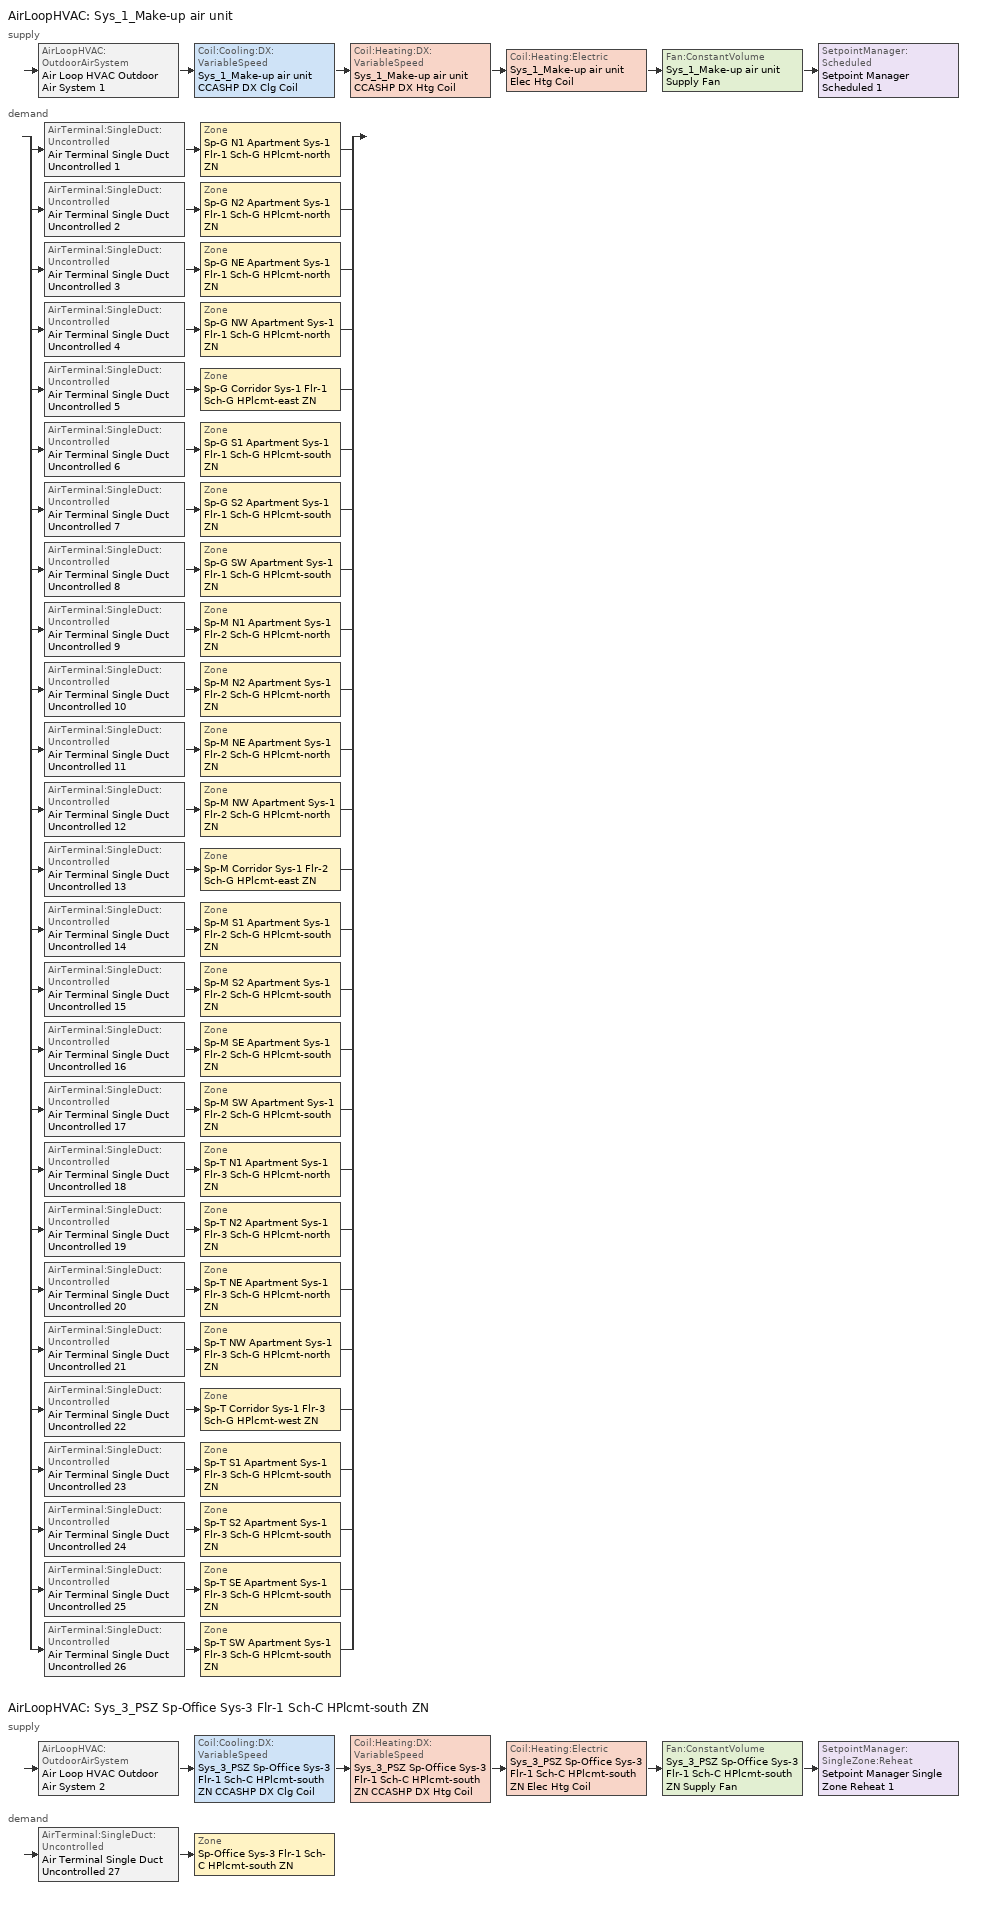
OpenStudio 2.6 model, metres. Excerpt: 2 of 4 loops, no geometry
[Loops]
AirLoopHVAC 'Sys_1_Make-up air unit'
 supply: AirLoopHVAC:OutdoorAirSystem 'Air Loop HVAC Outdoor Air System 1' > Coil:Cooling:DX:VariableSpeed 'Sys_1_Make-up air unit CCASHP DX Clg Coil' > Coil:Heating:DX:VariableSpeed 'Sys_1_Make-up air unit CCASHP DX Htg Coil' > Coil:Heating:Electric 'Sys_1_Make-up air unit Elec Htg Coil' > Fan:ConstantVolume 'Sys_1_Make-up air unit Supply Fan' > SetpointManager:Scheduled 'Setpoint Manager Scheduled 1'
 demand: split
  | AirTerminal:SingleDuct:Uncontrolled 'Air Terminal Single Duct Uncontrolled 1' > Zone 'Sp-G N1 Apartment Sys-1 Flr-1 Sch-G HPlcmt-north ZN'
  | AirTerminal:SingleDuct:Uncontrolled 'Air Terminal Single Duct Uncontrolled 2' > Zone 'Sp-G N2 Apartment Sys-1 Flr-1 Sch-G HPlcmt-north ZN'
  | AirTerminal:SingleDuct:Uncontrolled 'Air Terminal Single Duct Uncontrolled 3' > Zone 'Sp-G NE Apartment Sys-1 Flr-1 Sch-G HPlcmt-north ZN'
  | AirTerminal:SingleDuct:Uncontrolled 'Air Terminal Single Duct Uncontrolled 4' > Zone 'Sp-G NW Apartment Sys-1 Flr-1 Sch-G HPlcmt-north ZN'
  | AirTerminal:SingleDuct:Uncontrolled 'Air Terminal Single Duct Uncontrolled 5' > Zone 'Sp-G Corridor Sys-1 Flr-1 Sch-G HPlcmt-east ZN'
  | AirTerminal:SingleDuct:Uncontrolled 'Air Terminal Single Duct Uncontrolled 6' > Zone 'Sp-G S1 Apartment Sys-1 Flr-1 Sch-G HPlcmt-south ZN'
  | AirTerminal:SingleDuct:Uncontrolled 'Air Terminal Single Duct Uncontrolled 7' > Zone 'Sp-G S2 Apartment Sys-1 Flr-1 Sch-G HPlcmt-south ZN'
  | AirTerminal:SingleDuct:Uncontrolled 'Air Terminal Single Duct Uncontrolled 8' > Zone 'Sp-G SW Apartment Sys-1 Flr-1 Sch-G HPlcmt-south ZN'
  | AirTerminal:SingleDuct:Uncontrolled 'Air Terminal Single Duct Uncontrolled 9' > Zone 'Sp-M N1 Apartment Sys-1 Flr-2 Sch-G HPlcmt-north ZN'
  | AirTerminal:SingleDuct:Uncontrolled 'Air Terminal Single Duct Uncontrolled 10' > Zone 'Sp-M N2 Apartment Sys-1 Flr-2 Sch-G HPlcmt-north ZN'
  | AirTerminal:SingleDuct:Uncontrolled 'Air Terminal Single Duct Uncontrolled 11' > Zone 'Sp-M NE Apartment Sys-1 Flr-2 Sch-G HPlcmt-north ZN'
  | AirTerminal:SingleDuct:Uncontrolled 'Air Terminal Single Duct Uncontrolled 12' > Zone 'Sp-M NW Apartment Sys-1 Flr-2 Sch-G HPlcmt-north ZN'
  | AirTerminal:SingleDuct:Uncontrolled 'Air Terminal Single Duct Uncontrolled 13' > Zone 'Sp-M Corridor Sys-1 Flr-2 Sch-G HPlcmt-east ZN'
  | AirTerminal:SingleDuct:Uncontrolled 'Air Terminal Single Duct Uncontrolled 14' > Zone 'Sp-M S1 Apartment Sys-1 Flr-2 Sch-G HPlcmt-south ZN'
  | AirTerminal:SingleDuct:Uncontrolled 'Air Terminal Single Duct Uncontrolled 15' > Zone 'Sp-M S2 Apartment Sys-1 Flr-2 Sch-G HPlcmt-south ZN'
  | AirTerminal:SingleDuct:Uncontrolled 'Air Terminal Single Duct Uncontrolled 16' > Zone 'Sp-M SE Apartment Sys-1 Flr-2 Sch-G HPlcmt-south ZN'
  | AirTerminal:SingleDuct:Uncontrolled 'Air Terminal Single Duct Uncontrolled 17' > Zone 'Sp-M SW Apartment Sys-1 Flr-2 Sch-G HPlcmt-south ZN'
  | AirTerminal:SingleDuct:Uncontrolled 'Air Terminal Single Duct Uncontrolled 18' > Zone 'Sp-T N1 Apartment Sys-1 Flr-3 Sch-G HPlcmt-north ZN'
  | AirTerminal:SingleDuct:Uncontrolled 'Air Terminal Single Duct Uncontrolled 19' > Zone 'Sp-T N2 Apartment Sys-1 Flr-3 Sch-G HPlcmt-north ZN'
  | AirTerminal:SingleDuct:Uncontrolled 'Air Terminal Single Duct Uncontrolled 20' > Zone 'Sp-T NE Apartment Sys-1 Flr-3 Sch-G HPlcmt-north ZN'
  | AirTerminal:SingleDuct:Uncontrolled 'Air Terminal Single Duct Uncontrolled 21' > Zone 'Sp-T NW Apartment Sys-1 Flr-3 Sch-G HPlcmt-north ZN'
  | AirTerminal:SingleDuct:Uncontrolled 'Air Terminal Single Duct Uncontrolled 22' > Zone 'Sp-T Corridor Sys-1 Flr-3 Sch-G HPlcmt-west ZN'
  | AirTerminal:SingleDuct:Uncontrolled 'Air Terminal Single Duct Uncontrolled 23' > Zone 'Sp-T S1 Apartment Sys-1 Flr-3 Sch-G HPlcmt-south ZN'
  | AirTerminal:SingleDuct:Uncontrolled 'Air Terminal Single Duct Uncontrolled 24' > Zone 'Sp-T S2 Apartment Sys-1 Flr-3 Sch-G HPlcmt-south ZN'
  | AirTerminal:SingleDuct:Uncontrolled 'Air Terminal Single Duct Uncontrolled 25' > Zone 'Sp-T SE Apartment Sys-1 Flr-3 Sch-G HPlcmt-south ZN'
  | AirTerminal:SingleDuct:Uncontrolled 'Air Terminal Single Duct Uncontrolled 26' > Zone 'Sp-T SW Apartment Sys-1 Flr-3 Sch-G HPlcmt-south ZN'
AirLoopHVAC 'Sys_3_PSZ Sp-Office Sys-3 Flr-1 Sch-C HPlcmt-south ZN'
 supply: AirLoopHVAC:OutdoorAirSystem 'Air Loop HVAC Outdoor Air System 2' > Coil:Cooling:DX:VariableSpeed 'Sys_3_PSZ Sp-Office Sys-3 Flr-1 Sch-C HPlcmt-south ZN CCASHP DX Clg Coil' > Coil:Heating:DX:VariableSpeed 'Sys_3_PSZ Sp-Office Sys-3 Flr-1 Sch-C HPlcmt-south ZN CCASHP DX Htg Coil' > Coil:Heating:Electric 'Sys_3_PSZ Sp-Office Sys-3 Flr-1 Sch-C HPlcmt-south ZN Elec Htg Coil' > Fan:ConstantVolume 'Sys_3_PSZ Sp-Office Sys-3 Flr-1 Sch-C HPlcmt-south ZN Supply Fan' > SetpointManager:SingleZone:Reheat 'Setpoint Manager Single Zone Reheat 1'
 demand: AirTerminal:SingleDuct:Uncontrolled 'Air Terminal Single Duct Uncontrolled 27' > Zone 'Sp-Office Sys-3 Flr-1 Sch-C HPlcmt-south ZN'
[Sizing:Zone] Zone Cooling Design Supply Air Temperature Input Method=SupplyAirTemperature; Zone Cooling Design Supply Air Temperature {C}=13; Zone Cooling Design Supply Air Temperature Difference {deltaC}=11.11; Zone Heating Design Supply Air Temperature Input Method=SupplyAirTemperature; Zone Heating Design Supply Air Temperature {C}=43; Zone Heating Design Supply Air Temperature Difference {deltaC}=11.11; Zone Cooling Design Supply Air Humidity Ratio {kg-H2O/kg-air}=0.0085; Zone Heating Design Supply Air Humidity Ratio {kg-H2O/kg-air}=0.008; Zone Heating Sizing Factor=1.3; Zone Cooling Sizing Factor=1.1; Cooling Design Air Flow Method=DesignDay; Heating Design Air Flow Method=DesignDay; Account for Dedicated Outdoor Air System=No; Dedicated Outdoor Air System Control Strategy=NeutralSupplyAir; Dedicated Outdoor Air Low Setpoint Temperature for Design {C}=autosize; Dedicated Outdoor Air High Setpoint Temperature for Design {C}=autosize
Sp-G N1 Apartment Sys-1 Flr-1 Sch-G HPlcmt-north ZN; Sp-G N2 Apartment Sys-1 Flr-1 Sch-G HPlcmt-north ZN; Sp-G NE Apartment Sys-1 Flr-1 Sch-G HPlcmt-north ZN; Sp-G NW Apartment Sys-1 Flr-1 Sch-G HPlcmt-north ZN; Sp-G Corridor Sys-1 Flr-1 Sch-G HPlcmt-east ZN; Sp-G S1 Apartment Sys-1 Flr-1 Sch-G HPlcmt-south ZN; Sp-G S2 Apartment Sys-1 Flr-1 Sch-G HPlcmt-south ZN; Sp-G SW Apartment Sys-1 Flr-1 Sch-G HPlcmt-south ZN; Sp-M N1 Apartment Sys-1 Flr-2 Sch-G HPlcmt-north ZN; Sp-M N2 Apartment Sys-1 Flr-2 Sch-G HPlcmt-north ZN; Sp-M NE Apartment Sys-1 Flr-2 Sch-G HPlcmt-north ZN; Sp-M NW Apartment Sys-1 Flr-2 Sch-G HPlcmt-north ZN; Sp-M Corridor Sys-1 Flr-2 Sch-G HPlcmt-east ZN; Sp-M S1 Apartment Sys-1 Flr-2 Sch-G HPlcmt-south ZN; Sp-M S2 Apartment Sys-1 Flr-2 Sch-G HPlcmt-south ZN; Sp-M SE Apartment Sys-1 Flr-2 Sch-G HPlcmt-south ZN; Sp-M SW Apartment Sys-1 Flr-2 Sch-G HPlcmt-south ZN; Sp-T N1 Apartment Sys-1 Flr-3 Sch-G HPlcmt-north ZN; Sp-T N2 Apartment Sys-1 Flr-3 Sch-G HPlcmt-north ZN; Sp-T NE Apartment Sys-1 Flr-3 Sch-G HPlcmt-north ZN; Sp-T NW Apartment Sys-1 Flr-3 Sch-G HPlcmt-north ZN; Sp-T Corridor Sys-1 Flr-3 Sch-G HPlcmt-west ZN; Sp-T S1 Apartment Sys-1 Flr-3 Sch-G HPlcmt-south ZN; Sp-T S2 Apartment Sys-1 Flr-3 Sch-G HPlcmt-south ZN; Sp-T SE Apartment Sys-1 Flr-3 Sch-G HPlcmt-south ZN; Sp-T SW Apartment Sys-1 Flr-3 Sch-G HPlcmt-south ZN; Sp-Office Sys-3 Flr-1 Sch-C HPlcmt-south ZN
[Zone equipment]
Sp-G N1 Apartment Sys-1 Flr-1 Sch-G HPlcmt-north ZN: Sp-G N1 Apartment Sys-1 Flr-1 Sch-G HPlcmt-north ZN PTAC, Air Terminal Single Duct Uncontrolled 1, Sp-G N1 Apartment Sys-1 Flr-1 Sch-G HPlcmt-north ZN Elec Baseboard
Sp-G N2 Apartment Sys-1 Flr-1 Sch-G HPlcmt-north ZN: Sp-G N2 Apartment Sys-1 Flr-1 Sch-G HPlcmt-north ZN PTAC, Air Terminal Single Duct Uncontrolled 2, Sp-G N2 Apartment Sys-1 Flr-1 Sch-G HPlcmt-north ZN Elec Baseboard
Sp-G NE Apartment Sys-1 Flr-1 Sch-G HPlcmt-north ZN: Sp-G NE Apartment Sys-1 Flr-1 Sch-G HPlcmt-north ZN PTAC, Air Terminal Single Duct Uncontrolled 3, Sp-G NE Apartment Sys-1 Flr-1 Sch-G HPlcmt-north ZN Elec Baseboard
Sp-G NW Apartment Sys-1 Flr-1 Sch-G HPlcmt-north ZN: Sp-G NW Apartment Sys-1 Flr-1 Sch-G HPlcmt-north ZN PTAC, Air Terminal Single Duct Uncontrolled 4, Sp-G NW Apartment Sys-1 Flr-1 Sch-G HPlcmt-north ZN Elec Baseboard
Sp-G Corridor Sys-1 Flr-1 Sch-G HPlcmt-east ZN: Sp-G Corridor Sys-1 Flr-1 Sch-G HPlcmt-east ZN PTAC, Air Terminal Single Duct Uncontrolled 5, Sp-G Corridor Sys-1 Flr-1 Sch-G HPlcmt-east ZN Elec Baseboard
Sp-G S1 Apartment Sys-1 Flr-1 Sch-G HPlcmt-south ZN: Sp-G S1 Apartment Sys-1 Flr-1 Sch-G HPlcmt-south ZN PTAC, Air Terminal Single Duct Uncontrolled 6, Sp-G S1 Apartment Sys-1 Flr-1 Sch-G HPlcmt-south ZN Elec Baseboard
Sp-G S2 Apartment Sys-1 Flr-1 Sch-G HPlcmt-south ZN: Sp-G S2 Apartment Sys-1 Flr-1 Sch-G HPlcmt-south ZN PTAC, Air Terminal Single Duct Uncontrolled 7, Sp-G S2 Apartment Sys-1 Flr-1 Sch-G HPlcmt-south ZN Elec Baseboard
Sp-G SW Apartment Sys-1 Flr-1 Sch-G HPlcmt-south ZN: Sp-G SW Apartment Sys-1 Flr-1 Sch-G HPlcmt-south ZN PTAC, Air Terminal Single Duct Uncontrolled 8, Sp-G SW Apartment Sys-1 Flr-1 Sch-G HPlcmt-south ZN Elec Baseboard
Sp-M N1 Apartment Sys-1 Flr-2 Sch-G HPlcmt-north ZN: Sp-M N1 Apartment Sys-1 Flr-2 Sch-G HPlcmt-north ZN PTAC, Air Terminal Single Duct Uncontrolled 9, Sp-M N1 Apartment Sys-1 Flr-2 Sch-G HPlcmt-north ZN Elec Baseboard
Sp-M N2 Apartment Sys-1 Flr-2 Sch-G HPlcmt-north ZN: Sp-M N2 Apartment Sys-1 Flr-2 Sch-G HPlcmt-north ZN PTAC, Air Terminal Single Duct Uncontrolled 10, Sp-M N2 Apartment Sys-1 Flr-2 Sch-G HPlcmt-north ZN Elec Baseboard
Sp-M NE Apartment Sys-1 Flr-2 Sch-G HPlcmt-north ZN: Sp-M NE Apartment Sys-1 Flr-2 Sch-G HPlcmt-north ZN PTAC, Air Terminal Single Duct Uncontrolled 11, Sp-M NE Apartment Sys-1 Flr-2 Sch-G HPlcmt-north ZN Elec Baseboard
Sp-M NW Apartment Sys-1 Flr-2 Sch-G HPlcmt-north ZN: Sp-M NW Apartment Sys-1 Flr-2 Sch-G HPlcmt-north ZN PTAC, Air Terminal Single Duct Uncontrolled 12, Sp-M NW Apartment Sys-1 Flr-2 Sch-G HPlcmt-north ZN Elec Baseboard
Sp-M Corridor Sys-1 Flr-2 Sch-G HPlcmt-east ZN: Sp-M Corridor Sys-1 Flr-2 Sch-G HPlcmt-east ZN PTAC, Air Terminal Single Duct Uncontrolled 13, Sp-M Corridor Sys-1 Flr-2 Sch-G HPlcmt-east ZN Elec Baseboard
Sp-M S1 Apartment Sys-1 Flr-2 Sch-G HPlcmt-south ZN: Sp-M S1 Apartment Sys-1 Flr-2 Sch-G HPlcmt-south ZN PTAC, Air Terminal Single Duct Uncontrolled 14, Sp-M S1 Apartment Sys-1 Flr-2 Sch-G HPlcmt-south ZN Elec Baseboard
Sp-M S2 Apartment Sys-1 Flr-2 Sch-G HPlcmt-south ZN: Sp-M S2 Apartment Sys-1 Flr-2 Sch-G HPlcmt-south ZN PTAC, Air Terminal Single Duct Uncontrolled 15, Sp-M S2 Apartment Sys-1 Flr-2 Sch-G HPlcmt-south ZN Elec Baseboard
Sp-M SE Apartment Sys-1 Flr-2 Sch-G HPlcmt-south ZN: Sp-M SE Apartment Sys-1 Flr-2 Sch-G HPlcmt-south ZN PTAC, Air Terminal Single Duct Uncontrolled 16, Sp-M SE Apartment Sys-1 Flr-2 Sch-G HPlcmt-south ZN Elec Baseboard
Sp-M SW Apartment Sys-1 Flr-2 Sch-G HPlcmt-south ZN: Sp-M SW Apartment Sys-1 Flr-2 Sch-G HPlcmt-south ZN PTAC, Air Terminal Single Duct Uncontrolled 17, Sp-M SW Apartment Sys-1 Flr-2 Sch-G HPlcmt-south ZN Elec Baseboard
Sp-T N1 Apartment Sys-1 Flr-3 Sch-G HPlcmt-north ZN: Sp-T N1 Apartment Sys-1 Flr-3 Sch-G HPlcmt-north ZN PTAC, Air Terminal Single Duct Uncontrolled 18, Sp-T N1 Apartment Sys-1 Flr-3 Sch-G HPlcmt-north ZN Elec Baseboard
Sp-T N2 Apartment Sys-1 Flr-3 Sch-G HPlcmt-north ZN: Sp-T N2 Apartment Sys-1 Flr-3 Sch-G HPlcmt-north ZN PTAC, Air Terminal Single Duct Uncontrolled 19, Sp-T N2 Apartment Sys-1 Flr-3 Sch-G HPlcmt-north ZN Elec Baseboard
Sp-T NE Apartment Sys-1 Flr-3 Sch-G HPlcmt-north ZN: Sp-T NE Apartment Sys-1 Flr-3 Sch-G HPlcmt-north ZN PTAC, Air Terminal Single Duct Uncontrolled 20, Sp-T NE Apartment Sys-1 Flr-3 Sch-G HPlcmt-north ZN Elec Baseboard
Sp-T NW Apartment Sys-1 Flr-3 Sch-G HPlcmt-north ZN: Sp-T NW Apartment Sys-1 Flr-3 Sch-G HPlcmt-north ZN PTAC, Air Terminal Single Duct Uncontrolled 21, Sp-T NW Apartment Sys-1 Flr-3 Sch-G HPlcmt-north ZN Elec Baseboard
Sp-T Corridor Sys-1 Flr-3 Sch-G HPlcmt-west ZN: Sp-T Corridor Sys-1 Flr-3 Sch-G HPlcmt-west ZN PTAC, Air Terminal Single Duct Uncontrolled 22, Sp-T Corridor Sys-1 Flr-3 Sch-G HPlcmt-west ZN Elec Baseboard
Sp-T S1 Apartment Sys-1 Flr-3 Sch-G HPlcmt-south ZN: Sp-T S1 Apartment Sys-1 Flr-3 Sch-G HPlcmt-south ZN PTAC, Air Terminal Single Duct Uncontrolled 23, Sp-T S1 Apartment Sys-1 Flr-3 Sch-G HPlcmt-south ZN Elec Baseboard
Sp-T S2 Apartment Sys-1 Flr-3 Sch-G HPlcmt-south ZN: Sp-T S2 Apartment Sys-1 Flr-3 Sch-G HPlcmt-south ZN PTAC, Air Terminal Single Duct Uncontrolled 24, Sp-T S2 Apartment Sys-1 Flr-3 Sch-G HPlcmt-south ZN Elec Baseboard
Sp-T SE Apartment Sys-1 Flr-3 Sch-G HPlcmt-south ZN: Sp-T SE Apartment Sys-1 Flr-3 Sch-G HPlcmt-south ZN PTAC, Air Terminal Single Duct Uncontrolled 25, Sp-T SE Apartment Sys-1 Flr-3 Sch-G HPlcmt-south ZN Elec Baseboard
Sp-T SW Apartment Sys-1 Flr-3 Sch-G HPlcmt-south ZN: Sp-T SW Apartment Sys-1 Flr-3 Sch-G HPlcmt-south ZN PTAC, Air Terminal Single Duct Uncontrolled 26, Sp-T SW Apartment Sys-1 Flr-3 Sch-G HPlcmt-south ZN Elec Baseboard
Sp-Office Sys-3 Flr-1 Sch-C HPlcmt-south ZN: Air Terminal Single Duct Uncontrolled 27, Sp-Office Sys-3 Flr-1 Sch-C HPlcmt-south ZN Elec Baseboard
[AirLoopHVAC] Design Supply Air Flow Rate {m3/s}=AutoSize
Name | Availability Schedule
Sys_1_Make-up air unit | Sys_1_Make-up air unit Occ Sch
Sys_3_PSZ Sp-Office Sys-3 Flr-1 Sch-C HPlcmt-south ZN | Always On Discrete
[Sizing:System] Design Outdoor Air Flow Rate {m3/s}=Autosize; Minimum System Air Flow Ratio=1; Preheat Design Temperature {C}=7; Preheat Design Humidity Ratio {kg-H2O/kg-Air}=0.008; Precool Design Temperature {C}=13; Precool Design Humidity Ratio {kg-H2O/kg-Air}=0.008; Central Cooling Design Supply Air Temperature {C}=13; Central Heating Design Supply Air Temperature {C}=43; Sizing Option=NonCoincident; Central Cooling Design Supply Air Humidity Ratio {kg-H2O/kg-Air}=0.0085; Central Heating Design Supply Air Humidity Ratio {kg-H2O/kg-Air}=0.008; Cooling Design Air Flow Method=DesignDay; Cooling Design Air Flow Rate {m3/s}=0; Heating Design Air Flow Method=DesignDay; Heating Design Air Flow Rate {m3/s}=0; System Outdoor Air Method=ZoneSum; Zone Maximum Outdoor Air Fraction=1; Cooling Supply Air Flow Rate Per Floor Area {m3/s-m2}=0.00996765; Cooling Fraction of Autosized Cooling Supply Air Flow Rate=1; Cooling Supply Air Flow Rate Per Unit Cooling Capacity {m3/s-W}=3.94755e-05; Heating Supply Air Flow Rate Per Floor Area {m3/s-m2}=0.00996765; Heating Fraction of Autosized Heating Supply Air Flow Rate=1; Heating Fraction of Autosized Cooling Supply Air Flow Rate=1; Heating Supply Air Flow Rate Per Unit Heating Capacity {m3/s-W}=3.15882e-05; Cooling Design Capacity Method=CoolingDesignCapacity; Cooling Design Capacity {W}=autosize; Cooling Design Capacity Per Floor Area {W/m2}=234.7; Fraction of Autosized Cooling Design Capacity=1; Heating Design Capacity Method=HeatingDesignCapacity; Heating Design Capacity {W}=autosize; Heating Design Capacity Per Floor Area {W/m2}=157; Fraction of Autosized Heating Design Capacity=1; Central Cooling Capacity Control Method=OnOff
Name | Type of Load to Size On | 100% Outdoor Air in Cooling | 100% Outdoor Air in Heating
Sys_1_Make-up air unit | VentilationRequirement | Yes | Yes
Sys_3_PSZ Sp-Office Sys-3 Flr-1 Sch-C HPlcmt-south ZN | Sensible | No | No
[Controller:OutdoorAir] Minimum Outdoor Air Flow Rate {m3/s}=autosize; Maximum Outdoor Air Flow Rate {m3/s}=Autosize; Economizer Control Action Type=ModulateFlow; Lockout Type=NoLockout; Minimum Limit Type=FixedMinimum; High Humidity Control=No
Name | Economizer Control Type | Minimum Outdoor Air Schedule | Controller Mechanical Ventilation | Heat Recovery Bypass Control Type | Economizer Maximum Limit Dry-Bulb Temperature {C} | Economizer Maximum Limit Enthalpy {J/kg} | Economizer Minimum Limit Dry-Bulb Temperature {C}
Controller Outdoor Air 1 | DifferentialEnthalpy | Sys_1_Make-up air unit Occ Sch | Controller Mechanical Ventilation 1 | BypassWhenWithinEconomizerLimits
Controller Outdoor Air 2 | NoEconomizer | Always On Discrete | Controller Mechanical Ventilation 2 | BypassWhenOAFlowGreaterThanMinimum | 28 | 64000 | -100
[Controller:MechanicalVentilation] Availability Schedule=Always On Discrete; System Outdoor Air Method=ZoneSum
Controller Mechanical Ventilation 1; Controller Mechanical Ventilation 2
[AirLoopHVAC:OutdoorAirSystem]
Name | Controller
Air Loop HVAC Outdoor Air System 1 | Controller Outdoor Air 1
Air Loop HVAC Outdoor Air System 2 | Controller Outdoor Air 2
[SetpointManager:Scheduled]
Setpoint Manager Scheduled 1: Control Variable=Temperature; Schedule=Makeup-Air Unit Supply Air Temp
[Coil:Heating:Electric]
Name | Availability Schedule
Coil Heating Electric 1; Coil Heating Electric 2; Coil Heating Electric 3; Coil Heating Electric 4; Coil Heating Electric 5; Coil Heating Electric 6; Coil Heating Electric 7; Coil Heating Electric 8; Coil Heating Electric 9; Coil Heating Electric 10; Coil Heating Electric 11; Coil Heating Electric 12; Coil Heating Electric 13; Coil Heating Electric 14; Coil Heating Electric 15; Coil Heating Electric 16; Coil Heating Electric 17; Coil Heating Electric 18; Coil Heating Electric 19; Coil Heating Electric 20; Coil Heating Electric 21; Coil Heating Electric 22; Coil Heating Electric 23; Coil Heating Electric 24; Coil Heating Electric 25; Coil Heating Electric 26 | ON_OFF_ALWAYS_OFF
Sys_3_PSZ Sp-Office Sys-3 Flr-1 Sch-C HPlcmt-south ZN Elec Htg Coil; Sys_1_Make-up air unit Elec Htg Coil | Always On Discrete
[Coil:Cooling:DX:SingleSpeed] Availability Schedule=Always On Discrete; Rated Total Cooling Capacity {W}=autosize; Rated Sensible Heat Ratio=autosize; Rated Air Flow Rate {m3/s}=autosize; Rated Evaporator Fan Power Per Volume Flow Rate {W/(m3/s)}=773.3; Total Cooling Capacity Function of Temperature Curve=DXCOOL-NECB2011-REF-CAPFT; Total Cooling Capacity Function of Flow Fraction Curve=DXCOOL-NECB2011-REF-CAPFFLOW; Energy Input Ratio Function of Temperature Curve=DXCOOL-NECB2011-REF-COOLEIRFT; Energy Input Ratio Function of Flow Fraction Curve=DXCOOL-NECB2011-REF-COOLEIRFFLOW; Part Load Fraction Correlation Curve=DXCOOL-NECB2011-REF-COOLPLFFPLR; Condenser Type=AirCooled; Evaporative Condenser Effectiveness=0; Evaporative Condenser Air Flow Rate {m3/s}=Autosize; Evaporative Condenser Pump Rated Power Consumption {W}=Autosize; Crankcase Heater Capacity {W}=0; Maximum Outdoor Dry-Bulb Temperature for Crankcase Heater Operation {C}=0; Basin Heater Capacity {W/K}=0; Basin Heater Setpoint Temperature {C}=10
Name | Rated COP {W/W}
Coil Cooling DX Single Speed 2 7kBtu/hr 11.0EER | 3.72666
Coil Cooling DX Single Speed 3 6kBtu/hr 11.0EER | 3.72635
Coil Cooling DX Single Speed 4 16kBtu/hr 9.3EER; Coil Cooling DX Single Speed 5 16kBtu/hr 9.3EER | 3.15679
Coil Cooling DX Single Speed 6 7kBtu/hr 10.9EER | 3.69283
Coil Cooling DX Single Speed 7 11kBtu/hr 10.2EER | 3.46574
Coil Cooling DX Single Speed 8 11kBtu/hr 10.2EER | 3.44934
Coil Cooling DX Single Speed 9 17kBtu/hr 9.3EER | 3.15747
Coil Cooling DX Single Speed 10 7kBtu/hr 10.9EER | 3.69981
Coil Cooling DX Single Speed 11 7kBtu/hr 11.0EER | 3.72706
Coil Cooling DX Single Speed 12 17kBtu/hr 9.3EER | 3.15762
Coil Cooling DX Single Speed 13 18kBtu/hr 9.3EER | 3.15788
Coil Cooling DX Single Speed 14 8kBtu/hr 10.7EER | 3.63232
Coil Cooling DX Single Speed 15 12kBtu/hr 10.0EER | 3.3859
Coil Cooling DX Single Speed 16 12kBtu/hr 10.0EER | 3.37597
Coil Cooling DX Single Speed 17 17kBtu/hr 9.3EER | 3.15775
Coil Cooling DX Single Speed 18 19kBtu/hr 9.3EER | 3.15901
Coil Cooling DX Single Speed 19 13kBtu/hr 9.8EER | 3.32676
Coil Cooling DX Single Speed 20 13kBtu/hr 9.8EER | 3.32561
Coil Cooling DX Single Speed 21 21kBtu/hr 9.3EER | 3.16055
Coil Cooling DX Single Speed 22 22kBtu/hr 9.3EER | 3.16117
Coil Cooling DX Single Speed 23 14kBtu/hr 9.4EER | 3.20368
Coil Cooling DX Single Speed 24 18kBtu/hr 9.3EER | 3.15847
Coil Cooling DX Single Speed 25 18kBtu/hr 9.3EER | 3.15853
Coil Cooling DX Single Speed 26 22kBtu/hr 9.3EER | 3.16103
Coil Cooling DX Single Speed 27 24kBtu/hr 9.3EER | 3.16255
[Fan:ConstantVolume] Availability Schedule=Always On Discrete; Fan Efficiency=0.39975; Pressure Rise {Pa}=640; Maximum Flow Rate {m3/s}=AutoSize; Motor Efficiency=0.615
Fan Constant Volume 2; Fan Constant Volume 3; Fan Constant Volume 4; Fan Constant Volume 5; Fan Constant Volume 6; Fan Constant Volume 7; Fan Constant Volume 8; Fan Constant Volume 9; Fan Constant Volume 10; Fan Constant Volume 11; Fan Constant Volume 12; Fan Constant Volume 13; Fan Constant Volume 14; Fan Constant Volume 15; Fan Constant Volume 16; Fan Constant Volume 17; Fan Constant Volume 18; Fan Constant Volume 19; Fan Constant Volume 20; Fan Constant Volume 21; Fan Constant Volume 22; Fan Constant Volume 23; Fan Constant Volume 24; Fan Constant Volume 25; Fan Constant Volume 26; Fan Constant Volume 27; Sys_3_PSZ Sp-Office Sys-3 Flr-1 Sch-C HPlcmt-south ZN Supply Fan; Sys_1_Make-up air unit Supply Fan
[ZoneHVAC:PackagedTerminalAirConditioner] Availability Schedule=Always On Discrete; Supply Air Flow Rate During Cooling Operation {m3/s}=Autosize; Supply Air Flow Rate During Heating Operation {m3/s}=Autosize; Supply Air Flow Rate When No Cooling or Heating is Needed {m3/s}=Autosize; Outdoor Air Flow Rate During Cooling Operation {m3/s}=1e-05; Outdoor Air Flow Rate During Heating Operation {m3/s}=1e-05; Outdoor Air Flow Rate When No Cooling or Heating is Needed {m3/s}=1e-05; Fan Placement=DrawThrough
Name | Supply Air Fan | Heating Coil | Cooling Coil
Sp-G N1 Apartment Sys-1 Flr-1 Sch-G HPlcmt-north ZN PTAC | Fan Constant Volume 2 | Coil Heating Electric 1 | Coil Cooling DX Single Speed 2 7kBtu/hr 11.0EER
Sp-G N2 Apartment Sys-1 Flr-1 Sch-G HPlcmt-north ZN PTAC | Fan Constant Volume 3 | Coil Heating Electric 2 | Coil Cooling DX Single Speed 3 6kBtu/hr 11.0EER
Sp-G NE Apartment Sys-1 Flr-1 Sch-G HPlcmt-north ZN PTAC | Fan Constant Volume 4 | Coil Heating Electric 3 | Coil Cooling DX Single Speed 4 16kBtu/hr 9.3EER
Sp-G NW Apartment Sys-1 Flr-1 Sch-G HPlcmt-north ZN PTAC | Fan Constant Volume 5 | Coil Heating Electric 4 | Coil Cooling DX Single Speed 5 16kBtu/hr 9.3EER
Sp-G Corridor Sys-1 Flr-1 Sch-G HPlcmt-east ZN PTAC | Fan Constant Volume 6 | Coil Heating Electric 5 | Coil Cooling DX Single Speed 6 7kBtu/hr 10.9EER
Sp-G S1 Apartment Sys-1 Flr-1 Sch-G HPlcmt-south ZN PTAC | Fan Constant Volume 7 | Coil Heating Electric 6 | Coil Cooling DX Single Speed 7 11kBtu/hr 10.2EER
Sp-G S2 Apartment Sys-1 Flr-1 Sch-G HPlcmt-south ZN PTAC | Fan Constant Volume 8 | Coil Heating Electric 7 | Coil Cooling DX Single Speed 8 11kBtu/hr 10.2EER
Sp-G SW Apartment Sys-1 Flr-1 Sch-G HPlcmt-south ZN PTAC | Fan Constant Volume 9 | Coil Heating Electric 8 | Coil Cooling DX Single Speed 9 17kBtu/hr 9.3EER
Sp-M N1 Apartment Sys-1 Flr-2 Sch-G HPlcmt-north ZN PTAC | Fan Constant Volume 10 | Coil Heating Electric 9 | Coil Cooling DX Single Speed 10 7kBtu/hr 10.9EER
Sp-M N2 Apartment Sys-1 Flr-2 Sch-G HPlcmt-north ZN PTAC | Fan Constant Volume 11 | Coil Heating Electric 10 | Coil Cooling DX Single Speed 11 7kBtu/hr 11.0EER
Sp-M NE Apartment Sys-1 Flr-2 Sch-G HPlcmt-north ZN PTAC | Fan Constant Volume 12 | Coil Heating Electric 11 | Coil Cooling DX Single Speed 12 17kBtu/hr 9.3EER
Sp-M NW Apartment Sys-1 Flr-2 Sch-G HPlcmt-north ZN PTAC | Fan Constant Volume 13 | Coil Heating Electric 12 | Coil Cooling DX Single Speed 13 18kBtu/hr 9.3EER
Sp-M Corridor Sys-1 Flr-2 Sch-G HPlcmt-east ZN PTAC | Fan Constant Volume 14 | Coil Heating Electric 13 | Coil Cooling DX Single Speed 14 8kBtu/hr 10.7EER
Sp-M S1 Apartment Sys-1 Flr-2 Sch-G HPlcmt-south ZN PTAC | Fan Constant Volume 15 | Coil Heating Electric 14 | Coil Cooling DX Single Speed 15 12kBtu/hr 10.0EER
Sp-M S2 Apartment Sys-1 Flr-2 Sch-G HPlcmt-south ZN PTAC | Fan Constant Volume 16 | Coil Heating Electric 15 | Coil Cooling DX Single Speed 16 12kBtu/hr 10.0EER
Sp-M SE Apartment Sys-1 Flr-2 Sch-G HPlcmt-south ZN PTAC | Fan Constant Volume 17 | Coil Heating Electric 16 | Coil Cooling DX Single Speed 17 17kBtu/hr 9.3EER
Sp-M SW Apartment Sys-1 Flr-2 Sch-G HPlcmt-south ZN PTAC | Fan Constant Volume 18 | Coil Heating Electric 17 | Coil Cooling DX Single Speed 18 19kBtu/hr 9.3EER
Sp-T N1 Apartment Sys-1 Flr-3 Sch-G HPlcmt-north ZN PTAC | Fan Constant Volume 19 | Coil Heating Electric 18 | Coil Cooling DX Single Speed 19 13kBtu/hr 9.8EER
Sp-T N2 Apartment Sys-1 Flr-3 Sch-G HPlcmt-north ZN PTAC | Fan Constant Volume 20 | Coil Heating Electric 19 | Coil Cooling DX Single Speed 20 13kBtu/hr 9.8EER
Sp-T NE Apartment Sys-1 Flr-3 Sch-G HPlcmt-north ZN PTAC | Fan Constant Volume 21 | Coil Heating Electric 20 | Coil Cooling DX Single Speed 21 21kBtu/hr 9.3EER
Sp-T NW Apartment Sys-1 Flr-3 Sch-G HPlcmt-north ZN PTAC | Fan Constant Volume 22 | Coil Heating Electric 21 | Coil Cooling DX Single Speed 22 22kBtu/hr 9.3EER
Sp-T Corridor Sys-1 Flr-3 Sch-G HPlcmt-west ZN PTAC | Fan Constant Volume 23 | Coil Heating Electric 22 | Coil Cooling DX Single Speed 23 14kBtu/hr 9.4EER
Sp-T S1 Apartment Sys-1 Flr-3 Sch-G HPlcmt-south ZN PTAC | Fan Constant Volume 24 | Coil Heating Electric 23 | Coil Cooling DX Single Speed 24 18kBtu/hr 9.3EER
Sp-T S2 Apartment Sys-1 Flr-3 Sch-G HPlcmt-south ZN PTAC | Fan Constant Volume 25 | Coil Heating Electric 24 | Coil Cooling DX Single Speed 25 18kBtu/hr 9.3EER
Sp-T SE Apartment Sys-1 Flr-3 Sch-G HPlcmt-south ZN PTAC | Fan Constant Volume 26 | Coil Heating Electric 25 | Coil Cooling DX Single Speed 26 22kBtu/hr 9.3EER
Sp-T SW Apartment Sys-1 Flr-3 Sch-G HPlcmt-south ZN PTAC | Fan Constant Volume 27 | Coil Heating Electric 26 | Coil Cooling DX Single Speed 27 24kBtu/hr 9.3EER
[AirTerminal:SingleDuct:Uncontrolled] Availability Schedule=Always On Discrete; Maximum Air Flow Rate {m3/s}=AutoSize
Air Terminal Single Duct Uncontrolled 1; Air Terminal Single Duct Uncontrolled 2; Air Terminal Single Duct Uncontrolled 3; Air Terminal Single Duct Uncontrolled 4; Air Terminal Single Duct Uncontrolled 5; Air Terminal Single Duct Uncontrolled 6; Air Terminal Single Duct Uncontrolled 7; Air Terminal Single Duct Uncontrolled 8; Air Terminal Single Duct Uncontrolled 9; Air Terminal Single Duct Uncontrolled 10; Air Terminal Single Duct Uncontrolled 11; Air Terminal Single Duct Uncontrolled 12; Air Terminal Single Duct Uncontrolled 13; Air Terminal Single Duct Uncontrolled 14; Air Terminal Single Duct Uncontrolled 15; Air Terminal Single Duct Uncontrolled 16; Air Terminal Single Duct Uncontrolled 17; Air Terminal Single Duct Uncontrolled 18; Air Terminal Single Duct Uncontrolled 19; Air Terminal Single Duct Uncontrolled 20; Air Terminal Single Duct Uncontrolled 21; Air Terminal Single Duct Uncontrolled 22; Air Terminal Single Duct Uncontrolled 23; Air Terminal Single Duct Uncontrolled 24; Air Terminal Single Duct Uncontrolled 25; Air Terminal Single Duct Uncontrolled 26; Air Terminal Single Duct Uncontrolled 27
[SetpointManager:SingleZone:Reheat]
Setpoint Manager Single Zone Reheat 1: Minimum Supply Air Temperature {C}=13; Maximum Supply Air Temperature {C}=43; Control Zone=Sp-Office Sys-3 Flr-1 Sch-C HPlcmt-south ZN
[Coil:Cooling:DX:VariableSpeed] Nominal Speed Level=1; Rated Air Flow Rate At Selected Nominal Speed Level {m3/s}=autosize; Nominal Time for Condensate to Begin Leaving the Coil {s}=0; Initial Moisture Evaporation Rate Divided by Steady-State AC Latent Capacity=0; Condenser Type=AirCooled; Evaporative Condenser Pump Rated Power Consumption {W}=0; Crankcase Heater Capacity {W}=1e-06; Maximum Outdoor Dry-Bulb Temperature for Crankcase Heater Operation {C}=10; Basin Heater Capacity {W/K}=1e-06; Basin Heater Setpoint Temperature {C}=2
Name | Gross Rated Total Cooling Capacity At Selected Nominal Speed Level {W} | Energy Part Load Fraction Curve
Sys_3_PSZ Sp-Office Sys-3 Flr-1 Sch-C HPlcmt-south ZN CCASHP DX Clg Coil | 8038.66 | Mitsubishi Hyper Heating VRF CPLFFPLR curve
Sys_1_Make-up air unit CCASHP DX Clg Coil | 47277.7 | Mitsubishi Hyper Heating VRF CPLFFPLR curve 1
[Coil:Heating:DX:VariableSpeed] Nominal Speed Level=1; Rated Air Flow Rate At Selected Nominal Speed Level {m3/s}=autosize; Minimum Outdoor Dry-Bulb Temperature for Compressor Operation {C}=-20; Maximum Outdoor Dry-Bulb Temperature for Defrost Operation {C}=5; Crankcase Heater Capacity {W}=1e-06; Maximum Outdoor Dry-Bulb Temperature for Crankcase Heater Operation {C}=10; Defrost Strategy=resistive; Defrost Control=timed; Defrost Time Period Fraction=0; Resistive Defrost Heater Capacity {W}=1e-06
Name | Rated Heating Capacity At Selected Nominal Speed Level {W} | Energy Part Load Fraction Curve
Sys_3_PSZ Sp-Office Sys-3 Flr-1 Sch-C HPlcmt-south ZN CCASHP DX Htg Coil | 8038.66 | Mitsubishi Hyper Heating VRF HPLFFPLR curve
Sys_1_Make-up air unit CCASHP DX Htg Coil | 47277.7 | Mitsubishi Hyper Heating VRF HPLFFPLR curve 1
[ZoneHVAC:Baseboard:Convective:Electric] Availability Schedule=Always On Discrete; Efficiency=1
Name | Nominal Capacity {W}
Sp-Office Sys-3 Flr-1 Sch-C HPlcmt-south ZN Elec Baseboard | 3590.35
Sp-G N1 Apartment Sys-1 Flr-1 Sch-G HPlcmt-north ZN Elec Baseboard | 2381.69
Sp-G N2 Apartment Sys-1 Flr-1 Sch-G HPlcmt-north ZN Elec Baseboard | 2381.15
Sp-G NE Apartment Sys-1 Flr-1 Sch-G HPlcmt-north ZN Elec Baseboard | 3295.7
Sp-G NW Apartment Sys-1 Flr-1 Sch-G HPlcmt-north ZN Elec Baseboard | 3310.73
Sp-G Corridor Sys-1 Flr-1 Sch-G HPlcmt-east ZN Elec Baseboard | 3218.74
Sp-G S1 Apartment Sys-1 Flr-1 Sch-G HPlcmt-south ZN Elec Baseboard | 2358.25
Sp-G S2 Apartment Sys-1 Flr-1 Sch-G HPlcmt-south ZN Elec Baseboard | 2376.73
Sp-G SW Apartment Sys-1 Flr-1 Sch-G HPlcmt-south ZN Elec Baseboard | 3287.42
Sp-M N1 Apartment Sys-1 Flr-2 Sch-G HPlcmt-north ZN Elec Baseboard | 5606.79
Sp-M N2 Apartment Sys-1 Flr-2 Sch-G HPlcmt-north ZN Elec Baseboard | 5605.05
Sp-M NE Apartment Sys-1 Flr-2 Sch-G HPlcmt-north ZN Elec Baseboard | 7746.33
Sp-M NW Apartment Sys-1 Flr-2 Sch-G HPlcmt-north ZN Elec Baseboard | 7783.54
Sp-M Corridor Sys-1 Flr-2 Sch-G HPlcmt-east ZN Elec Baseboard | 7060.72
Sp-M S1 Apartment Sys-1 Flr-2 Sch-G HPlcmt-south ZN Elec Baseboard | 5540.39
Sp-M S2 Apartment Sys-1 Flr-2 Sch-G HPlcmt-south ZN Elec Baseboard | 5538.66
Sp-M SE Apartment Sys-1 Flr-2 Sch-G HPlcmt-south ZN Elec Baseboard | 7688.2
Sp-M SW Apartment Sys-1 Flr-2 Sch-G HPlcmt-south ZN Elec Baseboard | 7725.46
Sp-T N1 Apartment Sys-1 Flr-3 Sch-G HPlcmt-north ZN Elec Baseboard | 4356.82
Sp-T N2 Apartment Sys-1 Flr-3 Sch-G HPlcmt-north ZN Elec Baseboard | 4357.3
Sp-T NE Apartment Sys-1 Flr-3 Sch-G HPlcmt-north ZN Elec Baseboard | 5356.64
Sp-T NW Apartment Sys-1 Flr-3 Sch-G HPlcmt-north ZN Elec Baseboard | 5375.67
Sp-T Corridor Sys-1 Flr-3 Sch-G HPlcmt-west ZN Elec Baseboard | 5144.74
Sp-T S1 Apartment Sys-1 Flr-3 Sch-G HPlcmt-south ZN Elec Baseboard | 4327.39
Sp-T S2 Apartment Sys-1 Flr-3 Sch-G HPlcmt-south ZN Elec Baseboard | 4326.78
Sp-T SE Apartment Sys-1 Flr-3 Sch-G HPlcmt-south ZN Elec Baseboard | 5327.67
Sp-T SW Apartment Sys-1 Flr-3 Sch-G HPlcmt-south ZN Elec Baseboard | 5346.71
[Schedule:Ruleset]
Name | Default Day Schedule | Summer Design Day Schedule | Winter Design Day Schedule
ON_OFF_ALWAYS_OFF | Schedule Day 3
Makeup-Air Unit Supply Air Temp | Makeup Air Unit Supply Air Temp Default
Sys_1_Make-up air unit Occ Sch | Sys_1_Make-up air unit Occ Sch Default | Sys_1_Make-up air unit Occ Sch Summer Design Day | Sys_1_Make-up air unit Occ Sch Winter Design Day
[Schedule:Day]
Schedule Day 3; wkdON_OFF_ALWAYS_OFF 1; satON_OFF_ALWAYS_OFF 1; sunON_OFF_ALWAYS_OFF 1: 1, 0, 0, 2, 0, 0, 3, 0, 0, 4, 0, 0, 5, 0, 0, 6, 0, 0, 7, 0, 0, 8, 0, 0, 9, 0, 0, 10, 0, 0, 11, 0, 0, 12, 0, 0, 13, 0, 0, 14, 0, 0, 15, 0, 0, 16, 0, 0, 17, 0, 0, 18, 0, 0, 19, 0, 0, 20, 0, 0, 21, 0, 0, 22, 0, 0, 23, 0, 0, 24, 0, 0
Makeup Air Unit Supply Air Temp Default: 24, 0, 20
Sys_1_Make-up air unit Occ Sch Default; Sys_1_Make-up air unit Occ Sch Winter Design Day; Sys_1_Make-up air unit Occ Sch Summer Design Day; Sys_1_Make-up air unit Occ Sch Monday; Sys_1_Make-up air unit Occ Sch Tuesday; Sys_1_Make-up air unit Occ Sch Wednesday; Sys_1_Make-up air unit Occ Sch Thursday; Sys_1_Make-up air unit Occ Sch Friday; Sys_1_Make-up air unit Occ Sch Saturday; Sys_1_Make-up air unit Occ Sch Sunday: 24, 0, 1
[Schedule:Rule] Date Specification Type=DateRange; Start Month=1; Start Day=1; End Month=12
Name | Schedule Ruleset | Rule Order | Day Schedule | Apply Sunday | Apply Monday | Apply Tuesday | Apply Wednesday | Apply Thursday | Apply Friday | Apply Saturday | End Day
wkdON_OFF_ALWAYS_OFF rule | ON_OFF_ALWAYS_OFF | 2 | wkdON_OFF_ALWAYS_OFF 1 | No | Yes | Yes | Yes | Yes | Yes | No | 31
satON_OFF_ALWAYS_OFFrule | ON_OFF_ALWAYS_OFF | 1 | satON_OFF_ALWAYS_OFF 1 | No | No | No | No | No | No | Yes | 31
sunON_OFF_ALWAYS_OFFrule | ON_OFF_ALWAYS_OFF | 0 | sunON_OFF_ALWAYS_OFF 1 | Yes | No | No | No | No | No | No | 31
Sys_1_Make-up air unit Occ Sch Monday Rule | Sys_1_Make-up air unit Occ Sch | 6 | Sys_1_Make-up air unit Occ Sch Monday |  | Yes |  |  |  |  |  | 25
Sys_1_Make-up air unit Occ Sch Tuesday Rule | Sys_1_Make-up air unit Occ Sch | 5 | Sys_1_Make-up air unit Occ Sch Tuesday |  |  | Yes |  |  |  |  | 26
Sys_1_Make-up air unit Occ Sch Wednesday Rule | Sys_1_Make-up air unit Occ Sch | 4 | Sys_1_Make-up air unit Occ Sch Wednesday |  |  |  | Yes |  |  |  | 27
Sys_1_Make-up air unit Occ Sch Thursday Rule | Sys_1_Make-up air unit Occ Sch | 3 | Sys_1_Make-up air unit Occ Sch Thursday |  |  |  |  | Yes |  |  | 28
Sys_1_Make-up air unit Occ Sch Friday Rule | Sys_1_Make-up air unit Occ Sch | 2 | Sys_1_Make-up air unit Occ Sch Friday |  |  |  |  |  | Yes |  | 29
Sys_1_Make-up air unit Occ Sch Saturday Rule | Sys_1_Make-up air unit Occ Sch | 1 | Sys_1_Make-up air unit Occ Sch Saturday |  |  |  |  |  |  | Yes | 30
Sys_1_Make-up air unit Occ Sch Sunday Rule | Sys_1_Make-up air unit Occ Sch | 0 | Sys_1_Make-up air unit Occ Sch Sunday | Yes |  |  |  |  |  |  | 31
[Schedule:Constant]
Always On Discrete: Value=1
[Curve:Biquadratic] Minimum Value of x=13; Maximum Value of x=24; Minimum Value of y=24; Maximum Value of y=46
Name | Coefficient1 Constant | Coefficient2 x | Coefficient3 x**2 | Coefficient4 y | Coefficient5 y**2 | Coefficient6 x*y
DXCOOL-NECB2011-REF-CAPFT | 0.867905 | 0.0142459 | 0.00055436 | -0.0075575 | 3.3e-05 | -0.0001918
DXCOOL-NECB2011-REF-COOLEIRFT | 0.116936 | 0.0284933 | -0.0004112 | 0.0214108 | 0.00016103 | -0.0006791
[Curve:Quadratic] Coefficient1 Constant=1; Coefficient2 x=0; Coefficient3 x**2=0; Minimum Value of x=0; Maximum Value of x=1
DXCOOL-NECB2011-REF-CAPFFLOW; DXCOOL-NECB2011-REF-COOLEIRFFLOW
[Curve:Cubic]
DXCOOL-NECB2011-REF-COOLPLFFPLR: Coefficient1 Constant=0.0277; Coefficient2 x=4.9151; Coefficient3 x**2=-8.184; Coefficient4 x**3=4.2702; Minimum Value of x=0.7; Maximum Value of x=1
[Table:MultiVariableLookup]
Mitsubishi Hyper Heating VRF CPLFFPLR curve; Mitsubishi Hyper Heating VRF CPLFFPLR curve 1: LinearInterpolationOfTable, 2, cubic, SingleLineIndependentVariableWithMatrix, 1, 0, 1, Dimensionless, Dimensionless, 1, 0.1, 0.865, 0.2, 0.88, 0.3, 0.895, 0.4, 0.91, 0.5, 1.154, 0.6, 1.144, 0.7, 1.119, 0.8, 1.087, 0.9, 1.052, 1, 1.015
Mitsubishi Hyper Heating VRF HPLFFPLR curve; Mitsubishi Hyper Heating VRF HPLFFPLR curve 1: LinearInterpolationOfTable, 2, cubic, SingleLineIndependentVariableWithMatrix, 1, 0, 1, Dimensionless, Dimensionless, 1, 0.1, 0.865, 0.2, 0.88, 0.3, 0.895, 0.4, 0.91, 0.5, 0.856226, 0.6, 0.918821, 0.7, 0.958967, 0.8, 0.983081, 0.9, 0.996186, 1, 1.00203
